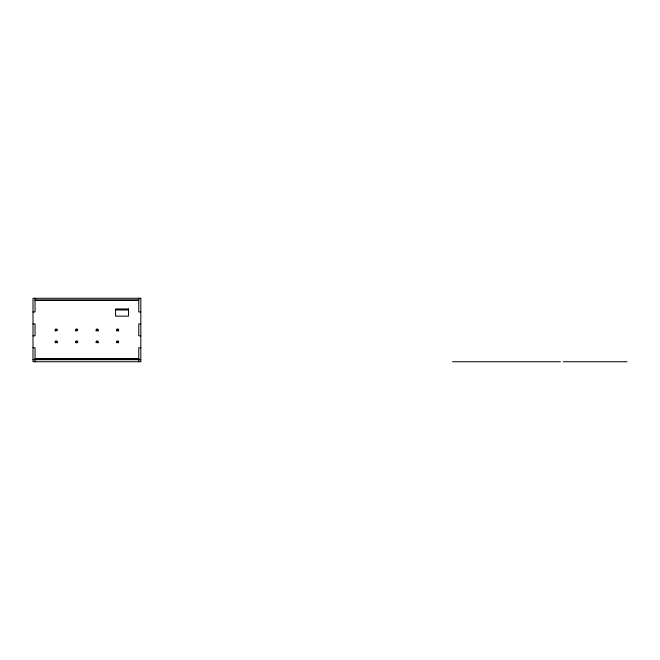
<?xml version="1.0" encoding="UTF-8"?>
<svg xmlns="http://www.w3.org/2000/svg" width="660" height="660" viewBox="0 0 660 660"><rect width="100%" height="100%" fill="white"/><g stroke="black" fill="none" stroke-linecap="round" stroke-linejoin="round"><path stroke-width="0.99" d="M35.046 300.028L138.781 300.028M35.046 300.316L138.781 300.316M115.574 309.969L128.543 309.969M33 311.965L35.046 311.965L35.046 298.271M140.827 311.965L138.781 311.965L138.781 298.271M33 323.895L35.046 323.895L35.046 335.825L33 335.825M140.827 323.895L138.781 323.895L138.781 335.825L140.827 335.825M33 347.754L35.046 347.754L35.046 361.729M140.827 347.754L138.781 347.754L138.781 361.729M35.046 358.495L138.781 358.495M35.046 359.486L138.781 359.486M33 359.683L140.827 359.683M452.545 361.729L560.373 361.729M563.219 361.729L627 361.729M116.63 331.081A1.023 0.891 0 0 1 117.62 329.959A1.023 0.891 0 0 1 118.61 331.081M96.162 331.081A1.023 0.891 0 0 1 97.152 329.959A1.023 0.891 0 0 1 98.134 331.081M75.685 331.081A1.023 0.891 0 0 1 77.566 330.404M116.597 342.787A1.023 0.891 0 0 1 117.62 341.888A1.023 0.891 0 0 1 118.643 342.787M96.129 342.787A1.023 0.891 0 0 1 97.152 341.888A1.023 0.891 0 0 1 98.175 342.787M75.653 342.787A1.023 0.891 0 0 1 76.675 341.888A1.023 0.891 0 0 1 77.698 342.787M55.176 342.787A1.023 0.891 0 0 1 56.199 341.888A1.023 0.891 0 0 1 57.23 342.787M55.217 331.081A1.023 0.891 0 0 1 57.09 330.404M140.827 298.271L33 298.271L33 361.729L140.827 361.729L140.827 298.271M128.543 308.979L115.574 308.979L115.574 316.14L128.543 316.14L128.543 308.979M55.688 330.635A1.023 0.891 0 0 0 57.23 329.86A1.023 0.891 0 0 0 55.688 329.084A1.023 0.891 0 0 0 55.688 330.635M76.164 330.635A1.023 0.891 0 0 0 77.698 329.86A1.023 0.891 0 0 0 76.164 329.084A1.023 0.891 0 0 0 76.164 330.635M96.426 330.495A1.023 0.891 0 0 0 98.134 330.091A1.023 0.891 0 0 0 96.888 328.993A1.023 0.891 0 0 0 96.426 330.495M117.109 330.635A1.023 0.891 0 0 0 118.643 329.86A1.023 0.891 0 0 0 117.109 329.084A1.023 0.891 0 0 0 117.109 330.635M117.109 342.565A1.023 0.891 0 0 0 118.643 341.789A1.023 0.891 0 0 0 117.109 341.014A1.023 0.891 0 0 0 117.109 342.565M96.64 342.565A1.023 0.891 0 0 0 98.175 341.789A1.023 0.891 0 0 0 96.64 341.014A1.023 0.891 0 0 0 96.64 342.565M76.164 342.565A1.023 0.891 0 0 0 77.698 341.789A1.023 0.891 0 0 0 76.164 341.014A1.023 0.891 0 0 0 76.164 342.565M55.688 342.565A1.023 0.891 0 0 0 57.23 341.789A1.023 0.891 0 0 0 55.688 341.014A1.023 0.891 0 0 0 55.688 342.565"/></g></svg>
